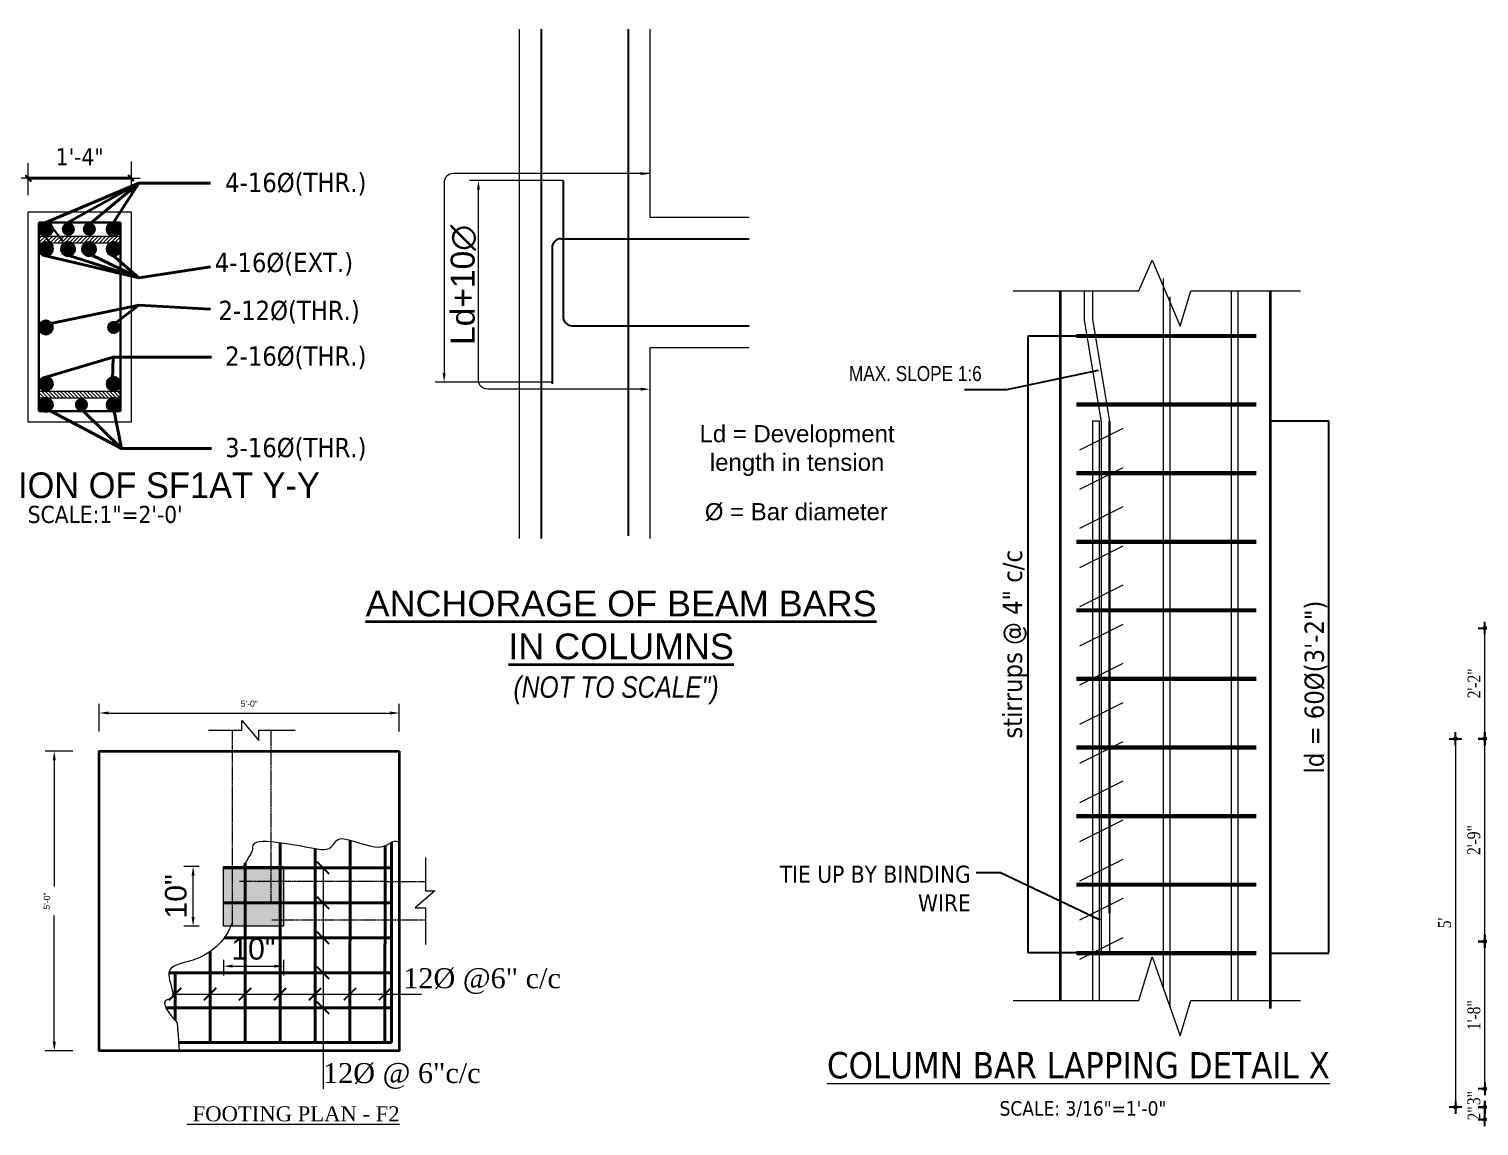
# Model space of a CAD drawing. Header units: inches. Extents: x 10143 to 33197, y -150 to 3760.
# Drawn here: x 11050 to 11727, y 319 to 831 of the extents above; entities that cross this region are included whole.
import ezdxf

# ---------------------------------------------------------------- set-up
doc = ezdxf.new("R2010")
doc.units = ezdxf.units.IN
doc.header["$LTSCALE"] = 0.5
doc.header["$MEASUREMENT"] = 0
doc.header["$PDMODE"] = 66
doc.linetypes.add('HIDDEN', pattern=[0.375, 0.25, -0.125])
for name, color, linetype, lineweight in [('COLUMN', 8, 'Continuous', 50), ('DIM', 180, 'Continuous', 5), ('DIM_LINE', 165, 'Continuous', 15), ('Dimensions', 62, 'Continuous', 13), ('dimentions', 5, 'Continuous', 13), ('dimline', 3, 'Continuous', 15), ('dotted', 131, 'HIDDEN', 13), ('hatch', 9, 'Continuous', 0), ('REN', 242, 'Continuous', 30), ('REN-1', 212, 'Continuous', 30), ('ST-REINFOR', 201, 'Continuous', 40), ('STIRRUPS', 14, 'Continuous', 18), ('TEXT', 220, 'Continuous', 9), ('texts', 152, 'Continuous', 35), ('TRENCH', 1, 'Continuous', 35), ('wall', 20, 'Continuous', 40)]:
    doc.layers.add(name, color=color, linetype=linetype, lineweight=lineweight)
for name, color, linetype in [('DIMENSION', 5, 'Continuous'), ('OUTLINE', 116, 'Continuous'), ('REBARS', 5, 'Continuous')]:
    doc.layers.add(name, color=color, linetype=linetype)
doc.styles.add('1.8', font='times.ttf', dxfattribs={"width": 0.8, "height": 6})
doc.styles.add('arial', font='arial.ttf')
doc.styles.add('Capt 1', font='arial.ttf', dxfattribs={"height": 12})
doc.styles.add('Labels', font='arial.ttf', dxfattribs={"height": 8})
doc.styles.add('S-111', font='tahoma.ttf', dxfattribs={"height": 8})
doc.styles.get("Standard").update_dxf_attribs({"font": 'arial.ttf'})
doc.styles.add('TAHOMA', font='tahoma.ttf', dxfattribs={"height": 9})
doc.styles.add('technical', font='technic_.ttf', dxfattribs={"height": 6.5})
doc.styles.add('Text', font='GOTHIC.TTF', dxfattribs={"height": 6})
doc.styles.add('TIMES 48', font='times.ttf', dxfattribs={"height": 4})
doc.dimstyles.new('1.4', dxfattribs={"dimscale": 0, "dimtxt": 6, "dimasz": 0.5, "dimexe": 2, "dimexo": 9, "dimgap": 2, "dimtad": 1, "dimdec": 0, "dimlfac": 0.5, "dimzin": 3, "dimdsep": 46, "dimlunit": 4, "dimtxsty": '1.8', "dimblk": 'DIM', "dimcen": 3, "dimdle": 3, "dimse1": 1, "dimse2": 1, "dimclrd": 256, "dimclre": 256, "dimclrt": 7, "dimadec": 1, "dimazin": 2, "dimtfac": 1, "dimtdec": 0, "dimtix": 1, "dimtofl": 0, "dimtmove": 2, "dimatfit": 3, "dimldrblk": 'ARW', "dimfxl": 2, "dimfrac": 2, "dimtolj": 2, "dimtzin": 0, "dimarcsym": 0})
doc.dimstyles.new('ARROW', dxfattribs={"dimscale": 96, "dimtxt": 9, "dimasz": 0.125, "dimexe": 0.078125, "dimexo": 0.09375, "dimgap": 0.03125, "dimtad": 1, "dimdec": 0, "dimzin": 3, "dimdsep": 46, "dimlunit": 4, "dimtxsty": 'TAHOMA', "dimcen": 0.09375, "dimclrd": 256, "dimclre": 256, "dimclrt": 256, "dimadec": 0, "dimazin": 0, "dimtfac": 1, "dimtdec": 0, "dimtmove": 0, "dimatfit": 3, "dimfxl": 1, "dimfrac": 2, "dimtolj": 1, "dimtzin": 0, "dimarcsym": 0})
doc.dimstyles.new('Copy of Standard', dxfattribs={"dimtxt": 5, "dimasz": 3, "dimexe": 3, "dimexo": 9, "dimgap": 3, "dimtad": 1, "dimtoh": 1, "dimdec": 0, "dimzin": 0, "dimdsep": 46, "dimlunit": 4, "dimtxsty": 'Standard', "dimblk": 'ARCHTICK', "dimcen": 0.09, "dimdle": 3, "dimclrd": 256, "dimclre": 256, "dimclrt": 256, "dimadec": 0, "dimazin": 0, "dimtfac": 1, "dimtdec": 0, "dimtofl": 0, "dimtmove": 0, "dimatfit": 2, "dimldrblk": 'ARCHTICK', "dimfxl": 3, "dimfxlon": 1, "dimtolj": 1, "dimtzin": 0, "dimlwd": -1, "dimlwe": -1, "dimarcsym": 0})
doc.dimstyles.new('nir 48', dxfattribs={"dimscale": 0.5, "dimtxt": 7, "dimasz": 3, "dimexe": 3, "dimexo": 3, "dimgap": 2, "dimtad": 1, "dimdec": 0, "dimzin": 3, "dimlunit": 4, "dimtxsty": 'arial', "dimcen": 2.5, "dimdle": 3, "dimclrt": 3, "dimadec": 0, "dimazin": 0, "dimtfac": 1, "dimtdec": 0, "dimtmove": 2, "dimatfit": 3, "dimfxl": 1, "dimarcsym": 0})
doc.dimstyles.new("S-2'", dxfattribs={"dimscale": 96, "dimtxt": 9, "dimasz": 0.003, "dimexe": 0.09375, "dimexo": 0.09375, "dimgap": 0.0625, "dimtad": 1, "dimdec": 0, "dimlfac": 0.25, "dimzin": 3, "dimdsep": 46, "dimlunit": 3, "dimtxsty": 'S-111', "dimblk": 'S', "dimcen": 0.09375, "dimdle": 0.09375, "dimse1": 1, "dimse2": 1, "dimadec": 0, "dimazin": 1, "dimtfac": 1, "dimtdec": 0, "dimtix": 1, "dimtmove": 0, "dimatfit": 3, "dimldrblk": 'DOTSMALL', "dimfxl": 1, "dimtolj": 1, "dimtzin": 1, "dimarcsym": 0})
doc.dimstyles.get("Standard").update_dxf_attribs({"dimtxt": 0.18, "dimasz": 0.18, "dimexe": 0.18, "dimexo": 0.0625, "dimgap": 0.09, "dimtad": 0, "dimtih": 1, "dimtoh": 1, "dimdec": 4, "dimzin": 0, "dimdsep": 46, "dimtxsty": 'Standard', "dimcen": 0.09, "dimadec": 0, "dimazin": 0, "dimtfac": 1, "dimtdec": 4, "dimtofl": 0, "dimtmove": 0, "dimatfit": 3, "dimfxl": 1, "dimtolj": 1, "dimtzin": 0, "dimarcsym": 0})

# ---------------------------------------------------------------- blocks, each defined once
blk = doc.blocks.new('S')
at = {"layer": 'DIM'}
h = blk.add_hatch(color=256, dxfattribs=at)
edge = h.paths.add_edge_path()
edge.add_ellipse((-0.1, 0.1), major_axis=(4.68, -4.68), ratio=0.170738, start_angle=0, end_angle=360, ccw=False)
for p, q in [((0, 27.3), (0, -24.2)), ((-11.3, 0), (14.8, 0))]:
    blk.add_line(p, q, dxfattribs=at)
at = {"layer": 'DIM', "extrusion": (0, 0, -1)}
blk.add_ellipse((-0.1, 0.1), major_axis=(4.68, -4.68), ratio=0.170738, dxfattribs=at)
blk = doc.blocks.new('*D936')
at = {"layer": 'Defpoints', "color": 0, "transparency": 16777216}
for p in [(137119.31, -31575.62), (137071.31, -31591.32), (137119.31, -31591.32)]:
    blk.add_point(p, dxfattribs=at)
at = {"layer": 'DIMENSION', "color": 0, "lineweight": -2, "transparency": 16777216}
blk.add_line((137071.6, -31575.62), (137119.02, -31575.62), dxfattribs=at)
at = {"layer": 'DIMENSION', "color": 0, "lineweight": -2, "transparency": 16777216, "xscale": 0.288, "yscale": 0.288, "zscale": 0.288, "rotation": 180}
blk.add_blockref('S', (137071.31, -31575.62), dxfattribs=at)
at = {"layer": 'DIMENSION', "color": 0, "lineweight": -2, "transparency": 16777216, "xscale": 0.288, "yscale": 0.288, "zscale": 0.288}
blk.add_blockref('S', (137119.31, -31575.62), dxfattribs=at)
at = {"layer": 'DIMENSION', "color": 0, "transparency": 16777216, "insert": (137095.31, -31565.61), "char_height": 8, "attachment_point": 5, "style": 'S-111'}
blk.add_mtext('\\A1;1\'-4"', dxfattribs=at)
blk = doc.blocks.new('_DOTSMALL')
at = {"color": 0, "linetype": 'ByBlock', "const_width": 0.5}
blk.add_lwpolyline([(-0.0625, 0, 1), (0.0625, 0, 1)], format="xyb", close=True, dxfattribs=at)
blk = doc.blocks.new('*D935')
at = {"layer": 'Defpoints', "color": 0, "transparency": 16777216}
for p in [(137071.31, -31591.32), (137058.34, -31689.39), (137071.31, -31689.39)]:
    blk.add_point(p, dxfattribs=at)
at = {"layer": 'dimentions', "color": 0, "lineweight": -2, "transparency": 16777216}
blk.add_line((137058.34, -31591.61), (137058.34, -31689.1), dxfattribs=at)
at = {"layer": 'dimentions', "color": 0, "lineweight": -2, "transparency": 16777216, "xscale": 0.288, "yscale": 0.288, "zscale": 0.288}
for p, rotation in [((137058.34, -31591.32), 90), ((137058.34, -31689.39), 270)]:
    blk.add_blockref('S', p, dxfattribs=dict(at, rotation=rotation))
at = {"layer": 'dimentions', "color": 0, "transparency": 16777216, "insert": (137048.18, -31640.35), "char_height": 8, "attachment_point": 5, "rotation": 90, "style": 'S-111'}
blk.add_mtext("\\A1;1'-10''", dxfattribs=at)
blk = doc.blocks.new('JMJ')
at = {"layer": 'Defpoints', "color": 0, "linetype": 'ByBlock'}
blk.add_point((43468.64, -5503.19), dxfattribs=at)
at = {"layer": 'OUTLINE', "lineweight": 18, "ltscale": 0.1}
for p, q in [((43448.24, -5432.43), (43448.24, -5670.11)), ((43509.11, -5432.43), (43509.11, -5520.19)), ((43509.11, -5520.19), (43555.42, -5520.19)), ((43509.11, -5581.07), (43509.11, -5670.11)), ((43509.11, -5581.07), (43555.42, -5581.07))]:
    blk.add_line(p, q, dxfattribs=at)
at = {"layer": 'OUTLINE', "lineweight": 18}
for p, q in [((43468.64, -5503.19), (43424.96, -5503.19)), ((43463.51, -5597.21), (43408.94, -5597.21))]:
    blk.add_line(p, q, dxfattribs=at)
at = {"layer": 'OUTLINE', "color": 0, "lineweight": 18}
blk.add_lwpolyline([(43509.11, -5499.91), (43417.34, -5499.91, 0.414214), (43413.14, -5504.11), (43413.14, -5593.01)], format="xyb", dxfattribs=at)
at = {"layer": 'OUTLINE', "lineweight": 18}
blk.add_lwpolyline([(43504.91, -5600.48), (43433.36, -5600.48, -0.414214), (43429.16, -5596.28), (43429.16, -5507.39)], format="xyb", dxfattribs=at)
at = {"layer": 'OUTLINE', "color": 0}
for points in [[(43504.91, -5500.61), (43509.11, -5499.91), (43504.91, -5499.21)], [(43428.46, -5507.39), (43429.86, -5507.39), (43429.16, -5503.19)]]:
    blk.add_solid(points, dxfattribs=at)
at = {"layer": 'OUTLINE', "lineweight": 18}
for points in [[(43412.44, -5593.01), (43413.84, -5593.01), (43413.14, -5597.21)], [(43504.91, -5599.78), (43509.11, -5600.48), (43504.91, -5601.18)]]:
    blk.add_solid(points, dxfattribs=at)
at = {"layer": 'REBARS'}
for p, q in [((43458.37, -5432.43), (43458.37, -5670.11)), ((43498.98, -5432.43), (43498.98, -5668.85)), ((43468.64, -5503.19), (43468.64, -5566.73)), ((43463.51, -5534.52), (43463.51, -5598.07)), ((43467.71, -5530.32), (43555.42, -5530.32)), ((43472.84, -5570.93), (43555.42, -5570.93))]:
    blk.add_line(p, q, dxfattribs=at)
for centre, start, end in [((43467.71, -5534.52), 90, 180), ((43472.84, -5566.73), 180, 270)]:
    blk.add_arc(centre, 4.2, start, end, dxfattribs=at)
at = {"layer": 'texts', "color": 254, "ltscale": 0.1, "insert": (43422.16, -5551.83), "char_height": 11.2, "width": 160.5298, "attachment_point": 5, "rotation": 90, "style": 'Labels'}
blk.add_mtext('\\A1;Ld+10∅', dxfattribs=at)
at = {"layer": 'texts', "color": 254, "ltscale": 0.1, "char_height": 8, "width": 114.6641, "attachment_point": 5, "style": 'Labels'}
for s, insert in [('Ld = Development length in tension', (43577.84, -5629.14)), ('%%C = Bar diameter', (43577.52, -5657.8))]:
    blk.add_mtext(s, dxfattribs=dict(at, insert=insert))
at = {"layer": 'texts', "ltscale": 0.1, "insert": (43493.4, -5721), "char_height": 12, "width": 389.7901, "attachment_point": 5, "style": 'Capt 1'}
blk.add_mtext('{\\L ANCHORAGE OF BEAM BARS\\P IN COLUMNS \\P\\fArial Narrow|b0|i1|c0|p34;\\H0.8333x;\\l(NOT TO SCALE")}', dxfattribs=at)
blk = doc.blocks.new('DIM')
at = {"layer": 'DIMENSION'}
h = blk.add_hatch(color=256, dxfattribs=at)
h.paths.add_polyline_path([(0, 1.3), (0, 0), (1.3, 0, 0.414214)])
h.paths.add_polyline_path([(1.3, 0), (0, 0), (0, -1.3, 0.414214)])
h.paths.add_polyline_path([(0, 0), (-1.3, 0, 0.414214), (0, -1.3)])
h.paths.add_polyline_path([(0, 1.3, 0.414214), (-1.3, 0), (0, 0)])
for p, q in [((-6, 0), (6, 0)), ((0, 6), (0, -6))]:
    blk.add_line(p, q, dxfattribs=at)
blk.add_circle((0, 0), 1.28, dxfattribs=at)
blk = doc.blocks.new('*D841')
at = {"layer": 'Defpoints', "color": 0, "ltscale": 10, "transparency": 16777216}
for p in [(340381.68, 283737.08), (340402.1, 283737.08), (340402.1, 283731.35)]:
    blk.add_point(p, dxfattribs=at)
at = {"layer": 'DIMENSION', "lineweight": -2, "ltscale": 10, "transparency": 16777216}
for p, q in [((340381.68, 283737.58), (340381.68, 283738.08)), ((340381.68, 283730.85), (340381.68, 283730.35))]:
    blk.add_line(p, q, dxfattribs=at)
at = {"layer": 'DIMENSION', "lineweight": -2, "ltscale": 10, "transparency": 16777216, "xscale": 0.5, "yscale": 0.5, "zscale": 0.5}
for p, rotation in [((340381.68, 283737.08), 270), ((340381.68, 283731.35), 90)]:
    blk.add_blockref('DIM', p, dxfattribs=dict(at, rotation=rotation))
at = {"layer": 'DIMENSION', "color": 7, "ltscale": 10, "transparency": 16777216, "insert": (340376.68, 283734.21), "char_height": 6, "attachment_point": 5, "rotation": 90, "style": '1.8'}
blk.add_mtext('\\A2;2"', dxfattribs=at)
blk = doc.blocks.new('ARW')
at = {"layer": 'DIMENSION'}
blk.add_lwpolyline([(-0.5, 0, 0, 3, 0), (-5.5, 0, 0, 0, 0), (-0.5, 0, 0, 0, 0)], format="xyseb", dxfattribs=at)
blk = doc.blocks.new('*D842')
at = {"layer": 'Defpoints', "color": 0, "ltscale": 10, "transparency": 16777216}
for p in [(340381.67, 283745.68), (340402.09, 283745.68), (340402.09, 283737.08)]:
    blk.add_point(p, dxfattribs=at)
at = {"layer": 'DIMENSION', "lineweight": -2, "ltscale": 10, "transparency": 16777216}
for p, q in [((340381.67, 283746.18), (340381.67, 283746.68)), ((340381.67, 283736.58), (340381.67, 283736.08))]:
    blk.add_line(p, q, dxfattribs=at)
at = {"layer": 'DIMENSION', "lineweight": -2, "ltscale": 10, "transparency": 16777216, "xscale": 0.5, "yscale": 0.5, "zscale": 0.5}
for p, rotation in [((340381.67, 283745.68), 270), ((340381.67, 283737.08), 90)]:
    blk.add_blockref('DIM', p, dxfattribs=dict(at, rotation=rotation))
at = {"layer": 'DIMENSION', "color": 7, "ltscale": 10, "transparency": 16777216, "insert": (340376.62, 283741.38), "char_height": 6, "attachment_point": 5, "rotation": 90, "style": '1.8'}
blk.add_mtext('\\A2;3"', dxfattribs=at)
blk = doc.blocks.new('*D843')
at = {"layer": 'Defpoints', "color": 0, "ltscale": 10, "transparency": 16777216}
for p in [(340381.67, 283814.48), (340459.43, 283814.48), (340402.09, 283745.68)]:
    blk.add_point(p, dxfattribs=at)
at = {"layer": 'DIMENSION', "lineweight": -2, "ltscale": 10, "transparency": 16777216}
blk.add_line((340381.67, 283746.18), (340381.67, 283813.98), dxfattribs=at)
at = {"layer": 'DIMENSION', "lineweight": -2, "ltscale": 10, "transparency": 16777216, "xscale": 0.5, "yscale": 0.5, "zscale": 0.5}
for p, rotation in [((340381.67, 283814.48), 90), ((340381.67, 283745.68), 270)]:
    blk.add_blockref('DIM', p, dxfattribs=dict(at, rotation=rotation))
at = {"layer": 'DIMENSION', "color": 7, "ltscale": 10, "transparency": 16777216, "insert": (340376.62, 283780.08), "char_height": 6, "attachment_point": 5, "rotation": 90, "style": '1.8'}
blk.add_mtext('\\A2;1\'-8"', dxfattribs=at)
blk = doc.blocks.new('*D844')
at = {"layer": 'Defpoints', "color": 0, "ltscale": 10, "transparency": 16777216}
for p in [(340381.67, 283909.08), (340409.01, 283909.08), (340402.09, 283814.48)]:
    blk.add_point(p, dxfattribs=at)
at = {"layer": 'DIMENSION', "lineweight": -2, "ltscale": 10, "transparency": 16777216}
blk.add_line((340381.67, 283814.98), (340381.67, 283908.58), dxfattribs=at)
at = {"layer": 'DIMENSION', "lineweight": -2, "ltscale": 10, "transparency": 16777216, "xscale": 0.5, "yscale": 0.5, "zscale": 0.5}
for p, rotation in [((340381.67, 283909.08), 90), ((340381.67, 283814.48), 270)]:
    blk.add_blockref('DIM', p, dxfattribs=dict(at, rotation=rotation))
at = {"layer": 'DIMENSION', "color": 7, "ltscale": 10, "transparency": 16777216, "insert": (340376.61, 283861.78), "char_height": 6, "attachment_point": 5, "rotation": 90, "style": '1.8'}
blk.add_mtext('\\A2;2\'-9"', dxfattribs=at)
blk = doc.blocks.new('*D845')
at = {"layer": 'Defpoints', "color": 0, "ltscale": 10, "transparency": 16777216}
for p in [(340417.52, 283909.08), (340368.02, 283737.08), (340410.6, 283737.08)]:
    blk.add_point(p, dxfattribs=at)
at = {"layer": 'DIMENSION', "lineweight": -2, "ltscale": 10, "transparency": 16777216}
blk.add_line((340368.02, 283908.58), (340368.02, 283737.58), dxfattribs=at)
at = {"layer": 'DIMENSION', "lineweight": -2, "ltscale": 10, "transparency": 16777216, "xscale": 0.5, "yscale": 0.5, "zscale": 0.5}
for p, rotation in [((340368.02, 283909.08), 90), ((340368.02, 283737.08), 270)]:
    blk.add_blockref('DIM', p, dxfattribs=dict(at, rotation=rotation))
at = {"layer": 'DIMENSION', "color": 7, "ltscale": 10, "transparency": 16777216, "insert": (340362.97, 283823.08), "char_height": 6, "attachment_point": 5, "rotation": 90, "style": '1.8'}
blk.add_mtext("\\A2;5'", dxfattribs=at)
blk = doc.blocks.new('*D846')
at = {"layer": 'Defpoints', "color": 0, "ltscale": 10, "transparency": 16777216}
for p in [(340381.67, 283960.68), (340470.89, 283960.68), (340409.01, 283909.08)]:
    blk.add_point(p, dxfattribs=at)
at = {"layer": 'DIMENSION', "lineweight": -2, "ltscale": 10, "transparency": 16777216}
blk.add_line((340381.67, 283909.58), (340381.67, 283960.18), dxfattribs=at)
at = {"layer": 'DIMENSION', "lineweight": -2, "ltscale": 10, "transparency": 16777216, "xscale": 0.5, "yscale": 0.5, "zscale": 0.5}
for p, rotation in [((340381.67, 283960.68), 90), ((340381.67, 283909.08), 270)]:
    blk.add_blockref('DIM', p, dxfattribs=dict(at, rotation=rotation))
at = {"layer": 'DIMENSION', "color": 7, "ltscale": 10, "transparency": 16777216, "insert": (340376.67, 283934.88), "char_height": 6, "attachment_point": 5, "rotation": 90, "style": '1.8'}
blk.add_mtext('\\A2;2\'-2"', dxfattribs=at)
blk = doc.blocks.new('*D838')
at = {"layer": 'Defpoints', "color": 0, "lineweight": -3, "transparency": 16777216}
for p in [(81384.01, 74775.59), (81446, 74775.59), (81446, 74487.82)]:
    blk.add_point(p, dxfattribs=at)
at = {"layer": 'DIM', "color": 0, "lineweight": -2, "transparency": 16777216}
for p, q in [((81445.75, 74775.59), (81383.93, 74775.59)), ((81384.01, 74487.95), (81384.01, 74775.47)), ((81445.75, 74487.82), (81383.93, 74487.82))]:
    blk.add_line(p, q, dxfattribs=at)
at = {"layer": 'DIM', "color": 0, "lineweight": -3, "transparency": 16777216}
for points in [[(81383.99, 74775.47), (81384.03, 74775.47), (81384.01, 74775.59)], [(81383.99, 74487.95), (81384.03, 74487.95), (81384.01, 74487.82)]]:
    blk.add_solid(points, dxfattribs=at)
at = {"layer": 'DIM', "color": 7, "transparency": 16777216, "insert": (81378.03, 74631.71), "char_height": 9, "attachment_point": 5, "rotation": 90, "style": 'TAHOMA'}
blk.add_mtext('\\A1;stirrups @ 4" c/c', dxfattribs=at)
blk = doc.blocks.new('*D839')
at = {"layer": 'Defpoints', "color": 0, "lineweight": -3, "transparency": 16777216}
for p in [(81497.08, 74735.98), (81524.36, 74735.98), (81497.08, 74487.59)]:
    blk.add_point(p, dxfattribs=at)
at = {"layer": 'DIM', "color": 0, "lineweight": -2, "transparency": 16777216}
for p, q in [((81497.33, 74735.98), (81524.44, 74735.98)), ((81524.36, 74487.72), (81524.36, 74735.85)), ((81497.33, 74487.59), (81524.44, 74487.59))]:
    blk.add_line(p, q, dxfattribs=at)
at = {"layer": 'DIM', "color": 0, "lineweight": -3, "transparency": 16777216}
for points in [[(81524.34, 74735.85), (81524.38, 74735.85), (81524.36, 74735.98)], [(81524.34, 74487.72), (81524.38, 74487.72), (81524.36, 74487.59)]]:
    blk.add_solid(points, dxfattribs=at)
at = {"layer": 'DIM', "color": 7, "transparency": 16777216, "insert": (81518.38, 74611.78), "char_height": 9, "attachment_point": 5, "rotation": 90, "style": 'TAHOMA'}
blk.add_mtext('\\A1;ld = 60%%C(3\'-2")', dxfattribs=at)
blk = doc.blocks.new('_ArchTick')
at = {"color": 0, "linetype": 'ByBlock', "const_width": 0.15}
blk.add_lwpolyline([(-0.5, -0.5), (0.5, 0.5)], dxfattribs=at)
blk = doc.blocks.new('*D1323')
at = {"layer": 'Defpoints', "color": 0, "transparency": 16777216}
for p in [(84216.3, -112705.24), (84223.59, -112705.24), (84223.59, -112753.84)]:
    blk.add_point(p, dxfattribs=at)
at = {"layer": 'DIM_LINE', "color": 0, "lineweight": -2, "transparency": 16777216}
for p, q in [((84219.3, -112705.24), (84214.8, -112705.24)), ((84219.3, -112753.84), (84214.8, -112753.84))]:
    blk.add_line(p, q, dxfattribs=at)
at = {"layer": 'DIM_LINE', "color": 0, "linetype": 'ByBlock', "lineweight": -2, "transparency": 16777216}
for p, q in [((84216.3, -112706.74), (84216.3, -112727.21)), ((84216.3, -112752.34), (84216.3, -112731.87))]:
    blk.add_line(p, q, dxfattribs=at)
at = {"layer": 'DIM_LINE', "color": 0, "transparency": 16777216}
for points in [[(84216.05, -112706.74), (84216.55, -112706.74), (84216.3, -112705.24)], [(84216.05, -112752.34), (84216.55, -112752.34), (84216.3, -112753.84)]]:
    blk.add_solid(points, dxfattribs=at)
at = {"layer": 'DIM_LINE', "color": 3, "transparency": 16777216, "insert": (84215.08, -112729.54), "char_height": 1, "attachment_point": 5, "rotation": 90, "style": 'arial'}
blk.add_mtext('5\'-0"', dxfattribs=at)
blk = doc.blocks.new('*D1324')
at = {"layer": 'Defpoints', "color": 0, "transparency": 16777216}
for p in [(84272.19, -112699.08), (84223.59, -112705.24), (84272.19, -112705.24)]:
    blk.add_point(p, dxfattribs=at)
at = {"layer": 'DIM_LINE', "color": 0, "lineweight": -2, "transparency": 16777216}
for p, q in [((84223.59, -112702.08), (84223.59, -112697.58)), ((84272.19, -112702.08), (84272.19, -112697.58))]:
    blk.add_line(p, q, dxfattribs=at)
at = {"layer": 'DIM_LINE', "color": 0, "linetype": 'ByBlock', "lineweight": -2, "transparency": 16777216}
blk.add_line((84225.09, -112699.08), (84270.69, -112699.08), dxfattribs=at)
at = {"layer": 'DIM_LINE', "color": 0, "transparency": 16777216}
for points in [[(84225.09, -112698.83), (84225.09, -112699.33), (84223.59, -112699.08)], [(84270.69, -112698.83), (84270.69, -112699.33), (84272.19, -112699.08)]]:
    blk.add_solid(points, dxfattribs=at)
at = {"layer": 'DIM_LINE', "color": 18, "transparency": 16777216, "insert": (84247.89, -112697.57), "char_height": 1, "attachment_point": 5, "style": 'arial'}
blk.add_mtext('5\'-0"', dxfattribs=at)
blk = doc.blocks.new('*D1329')
at = {"layer": 'Defpoints', "color": 0, "transparency": 16777216}
for p in [(84238.79, -112723.93), (84243.7, -112723.93), (84243.7, -112733.64)]:
    blk.add_point(p, dxfattribs=at)
at = {"layer": 'DIM_LINE', "color": 0, "lineweight": -2, "transparency": 16777216}
for p, q in [((84239.79, -112723.93), (84237.29, -112723.93)), ((84238.79, -112732.14), (84238.79, -112725.43)), ((84239.79, -112733.64), (84237.29, -112733.64))]:
    blk.add_line(p, q, dxfattribs=at)
at = {"layer": 'DIM_LINE', "color": 0, "transparency": 16777216}
for points in [[(84238.54, -112725.43), (84239.04, -112725.43), (84238.79, -112723.93)], [(84238.54, -112732.14), (84239.04, -112732.14), (84238.79, -112733.64)]]:
    blk.add_solid(points, dxfattribs=at)
at = {"layer": 'DIM_LINE', "color": 3, "transparency": 16777216, "insert": (84236, -112728.79), "char_height": 3.5, "attachment_point": 5, "rotation": 90, "style": 'arial'}
blk.add_mtext('10"', dxfattribs=at)
blk = doc.blocks.new('*D1330')
at = {"layer": 'Defpoints', "color": 0, "transparency": 16777216}
for p in [(84243.7, -112733.64), (84253.43, -112733.64), (84253.43, -112740.09)]:
    blk.add_point(p, dxfattribs=at)
at = {"layer": 'DIM_LINE', "color": 0, "lineweight": -2, "transparency": 16777216}
for p, q in [((84243.7, -112739.09), (84243.7, -112741.59)), ((84253.43, -112739.09), (84253.43, -112741.59)), ((84245.2, -112740.09), (84251.93, -112740.09))]:
    blk.add_line(p, q, dxfattribs=at)
at = {"layer": 'DIM_LINE', "color": 0, "transparency": 16777216}
for points in [[(84245.2, -112739.84), (84245.2, -112740.34), (84243.7, -112740.09)], [(84251.93, -112739.84), (84251.93, -112740.34), (84253.43, -112740.09)]]:
    blk.add_solid(points, dxfattribs=at)
at = {"layer": 'DIM_LINE', "color": 3, "transparency": 16777216, "insert": (84248.56, -112737.31), "char_height": 3.5, "attachment_point": 5, "style": 'arial'}
blk.add_mtext('10"', dxfattribs=at)
blk = doc.blocks.new('JGKJFKFNF')
at = {"layer": 'OUTLINE'}
h = blk.add_hatch(color=256, dxfattribs=at)
h.dxf.hatch_style = 1
h.paths.add_polyline_path([(137076.45, -31599.4, 1), (137082.61, -31599.4, 1)])
h = blk.add_hatch(color=256, dxfattribs=at)
h.dxf.hatch_style = 1
h.paths.add_polyline_path([(137086.93, -31599.4, 1), (137093.09, -31599.4, 1)])
h = blk.add_hatch(color=256, dxfattribs=at)
h.dxf.hatch_style = 1
h.paths.add_polyline_path([(137096.74, -31599.4, 1), (137102.9, -31599.4, 1)])
h = blk.add_hatch(color=256, dxfattribs=at)
h.dxf.hatch_style = 1
h.paths.add_polyline_path([(137108.09, -31599.4, 1), (137114.25, -31599.4, 1)])
h = blk.add_hatch(color=256, dxfattribs=at)
h.dxf.hatch_style = 1
h.paths.add_polyline_path([(137076.45, -31608.69, 1), (137082.61, -31608.69, 1)])
h = blk.add_hatch(color=256, dxfattribs=at)
h.dxf.hatch_style = 1
h.paths.add_polyline_path([(137086.78, -31608.69, 1), (137092.94, -31608.69, 1)])
h = blk.add_hatch(color=256, dxfattribs=at)
h.dxf.hatch_style = 1
h.paths.add_polyline_path([(137096.59, -31608.69, 1), (137102.75, -31608.69, 1)])
h = blk.add_hatch(color=256, dxfattribs=at)
h.dxf.hatch_style = 1
h.paths.add_polyline_path([(137108.09, -31608.69, 1), (137114.25, -31608.69, 1)])
h = blk.add_hatch(color=256, dxfattribs=at)
h.dxf.hatch_style = 1
h.paths.add_polyline_path([(137076.45, -31645.26, 1), (137082.61, -31645.26, 1)])
h = blk.add_hatch(color=256, dxfattribs=at)
h.dxf.hatch_style = 1
h.paths.add_polyline_path([(137108.09, -31645.25, 1), (137114.25, -31645.25, 1)])
h = blk.add_hatch(color=256, dxfattribs=at)
h.dxf.hatch_style = 1
h.paths.add_polyline_path([(137076.45, -31671.56, 1), (137082.61, -31671.56, 1)])
h = blk.add_hatch(color=256, dxfattribs=at)
h.dxf.hatch_style = 1
h.paths.add_polyline_path([(137108.09, -31671.55, 1), (137114.25, -31671.55, 1)])
h = blk.add_hatch(color=256, dxfattribs=at)
h.dxf.hatch_style = 1
h.paths.add_polyline_path([(137076.45, -31681.39, 1), (137082.61, -31681.39, 1)])
h = blk.add_hatch(color=256, dxfattribs=at)
h.dxf.hatch_style = 1
h.paths.add_polyline_path([(137093.06, -31681.31, -1), (137099.22, -31681.31, -1)])
h = blk.add_hatch(color=256, dxfattribs=at)
h.dxf.hatch_style = 1
h.paths.add_polyline_path([(137108.09, -31681.38, 1), (137114.25, -31681.38, 1)])
at = {"layer": 'TEXT'}
h = blk.add_hatch(dxfattribs=at)
h.set_pattern_fill('ANSI31', color=0, scale=10)
h.set_pattern_definition([(45, (34674.0915, -27340.7171), (-0.883883476, 0.883883476), [])])
h.paths.add_polyline_path([(137114.31, -31605.73), (137114.31, -31602.65), (137076.31, -31602.65), (137076.31, -31605.73)])
h = blk.add_hatch(dxfattribs=at)
h.set_pattern_fill('ANSI31', color=0, scale=10)
h.set_pattern_definition([(315, (34674.0915, -35939.9904), (-0.883883476, -0.883883476), [])])
h.paths.add_polyline_path([(137114.31, -31674.98), (137114.31, -31678.05), (137076.31, -31678.05), (137076.31, -31674.98)])
at = {"layer": 'REN', "lineweight": 30, "ltscale": 0.75}
for p, q in [((137076.31, -31596.32), (137114.31, -31596.32)), ((137076.31, -31684.39), (137076.31, -31596.32)), ((137081.2, -31597.01), (137087.54, -31605.22)), ((137114.31, -31596.32), (137114.31, -31684.39)), ((137076.75, -31599.92), (137083, -31607.44)), ((137114.31, -31684.39), (137076.31, -31684.39))]:
    blk.add_line(p, q, dxfattribs=at)
at = {"layer": 'TEXT', "color": 0}
for p, q in [((137076.31, -31602.65), (137114.31, -31602.65)), ((137076.31, -31605.73), (137114.31, -31605.73)), ((137076.31, -31674.98), (137114.31, -31674.98)), ((137076.31, -31678.05), (137114.31, -31678.05))]:
    blk.add_line(p, q, dxfattribs=at)
at = {"layer": 'TEXT'}
blk.add_lwpolyline([(137071.31, -31591.32), (137119.31, -31591.32), (137119.31, -31689.39), (137071.31, -31689.39)], close=True, dxfattribs=at)
at = {"layer": 'wall', "lineweight": -2}
for centre in [(137079.53, -31599.4), (137111.17, -31599.4), (137079.53, -31608.69), (137089.86, -31608.69), (137099.67, -31608.69), (137111.17, -31608.69), (137079.53, -31645.25), (137079.53, -31671.55), (137111.17, -31671.55), (137079.53, -31681.38), (137111.17, -31681.38)]:
    blk.add_circle(centre, 3.08, dxfattribs=at)
at = {"layer": 'TEXT', "ltscale": 20, "style": 'TAHOMA'}
for s, p in [('4-16%%C(THR.)', (137163.18, -31582.11)), ('4-16%%C(EXT.)', (137158.35, -31619.44)), ('2-12%%C(THR.)', (137160.08, -31641.81)), ('2-16%%C(THR.)', (137163.18, -31663.12)), ('3-16%%C(THR.)', (137163.18, -31705.79))]:
    blk.add_text(s, height=9, dxfattribs=at).set_placement(p)
at = {"layer": 'TEXT'}
for s, height, style, p in [(' SECTION OF SF1AT Y-Y', 12, 'Text', (137019.28, -31724.9)), ('SCALE:1"=2\'-0\'', 8, 'S-111', (137071.08, -31736.49))]:
    blk.add_text(s, height=height, dxfattribs=dict(at, style=style)).set_placement(p)
at = {"layer": 'DIMENSION'}
dim = blk.add_aligned_dim(p1=(137071.31, -31591.32), p2=(137119.31, -31591.32), distance=15.7, text='1\'-4"', dimstyle="S-2'", dxfattribs=at)
dim.commit()
dim.dimension.update_dxf_attribs({"geometry": '*D936', "text_midpoint": (137095.31, -31565.61)})
at = {"layer": 'dimentions'}
dim = blk.add_linear_dim(base=(137058.34, -31689.39), p1=(137071.31, -31591.32), p2=(137071.31, -31689.39), angle=90, text="1'-10''", dimstyle="S-2'", dxfattribs=at)
dim.commit()
dim.dimension.update_dxf_attribs({"geometry": '*D935', "text_midpoint": (137048.18, -31640.35)})
at = {"layer": 'DIM'}
for points in [[(137079.53, -31596.32), (137122.88, -31577.89), (137156.32, -31577.89)], [(137089.75, -31596.32), (137122.88, -31577.89)], [(137100.88, -31596.32), (137122.88, -31577.89)], [(137111.17, -31596.32), (137122.88, -31577.89)], [(137079.53, -31611.77), (137122.88, -31622.1), (137156.32, -31616.9)], [(137089.85, -31611.48), (137122.88, -31622.1)], [(137100.99, -31611.48), (137122.88, -31622.1)], [(137111.17, -31611.77), (137122.88, -31622.1)], [(137079.53, -31643.94), (137122.88, -31634.91), (137156.32, -31636.69)], [(137111.17, -31643.94), (137122.88, -31634.91)], [(137079.53, -31668.47), (137111.02, -31659.06), (137156.85, -31659.06)], [(137110.65, -31669.51), (137111.02, -31659.06)], [(137079.58, -31683.08), (137114.9, -31701.73), (137156.85, -31701.73)], [(137097.1, -31684.39), (137114.9, -31701.73)], [(137111.14, -31682.81), (137114.9, -31701.73)]]:
    blk.add_leader(points, dimstyle='Standard', override={"dimasz": 2, "dimgap": 2}, dxfattribs=at)
blk = doc.blocks.new('dfg')
at = {"layer": 'DIMENSION', "ltscale": 10}
dim = blk.add_linear_dim(base=(340381.67, 283960.68), p1=(340409.01, 283909.08), p2=(340470.89, 283960.68), angle=90, dimstyle='1.4', override={"dimscale": 1}, dxfattribs=at)
dim.commit()
dim.dimension.update_dxf_attribs({"geometry": '*D846', "text_midpoint": (340376.67, 283934.88)})
for base, p1, p2, text, picture, middle in [((340368.02, 283737.08), (340417.52, 283909.08), (340410.6, 283737.08), "5'", '*D845', (340362.97, 283823.08)), ((340381.67, 283909.08), (340402.09, 283814.48), (340409.01, 283909.08), '2\'-9"', '*D844', (340376.61, 283861.78)), ((340381.67, 283814.48), (340402.09, 283745.68), (340459.43, 283814.48), '1\'-8"', '*D843', (340376.62, 283780.08)), ((340381.67, 283745.68), (340402.09, 283737.08), (340402.09, 283745.68), '3"', '*D842', (340376.62, 283741.38)), ((340381.68, 283737.08), (340402.1, 283731.35), (340402.1, 283737.08), '2"', '*D841', (340376.68, 283734.21))]:
    dim = blk.add_linear_dim(base=base, p1=p1, p2=p2, angle=90, text=text, dimstyle='1.4', override={"dimscale": 1}, dxfattribs=at)
    dim.commit()
    dim.dimension.update_dxf_attribs({"geometry": picture, "text_midpoint": middle})
blk = doc.blocks.new('TUYTFH')
at = {"layer": 'DIM'}
for p, q in [((81428.33, 74732.42), (81408.09, 74722.31)), ((81428.33, 74714.15), (81408.09, 74704.03)), ((81428.33, 74695.87), (81408.09, 74685.76)), ((81428.33, 74677.59), (81408.09, 74667.48)), ((81428.33, 74659.32), (81408.09, 74649.2)), ((81428.33, 74641.04), (81408.09, 74630.93)), ((81428.33, 74622.77), (81408.09, 74612.65)), ((81428.33, 74604.49), (81408.09, 74594.38)), ((81428.33, 74586.21), (81408.09, 74576.1)), ((81428.33, 74567.94), (81408.09, 74557.82)), ((81428.33, 74549.66), (81408.09, 74539.55)), ((81428.33, 74531.38), (81408.09, 74521.27)), ((81428.33, 74513.11), (81408.09, 74503)), ((81428.33, 74494.83), (81408.09, 74484.72)), ((81414.08, 74465.52), (81417.15, 74465.52))]:
    blk.add_line(p, q, dxfattribs=at)
at = {"layer": 'hatch'}
for p, q in [((81447.05, 74802.49), (81447.05, 74471.4)), ((81450.12, 74793.9), (81450.12, 74462.81)), ((81414.08, 74735.98), (81417.15, 74735.98))]:
    blk.add_line(p, q, dxfattribs=at)
for points in [[(81377.03, 74796.62), (81435.73, 74796.62), (81441.88, 74810.92), (81455.04, 74780.13), (81460.02, 74796.62), (81511.2, 74796.62)], [(81410.17, 74796.62), (81410.17, 74783), (81418.08, 74735.5), (81418.08, 74487.82)], [(81414.08, 74796.62), (81414.08, 74783.32), (81422, 74735.82), (81422, 74487.82)], [(81479.01, 74465.52), (81479.01, 74796.62)], [(81482.08, 74465.52), (81482.08, 74796.62)], [(81414.08, 74735.98), (81414.08, 74465.52)], [(81417.15, 74735.98), (81417.15, 74465.52)], [(81418.08, 74735.98), (81418.08, 74487.59)], [(81377.03, 74465.52), (81435.73, 74465.52), (81441.88, 74485.86), (81455.04, 74449.04), (81460.02, 74465.52), (81511.2, 74465.52)]]:
    blk.add_lwpolyline(points, dxfattribs=at)
at = {"layer": 'REN-1', "ltscale": 0.75}
blk.add_line((81422, 74735.82), (81422, 74506.31), dxfattribs=at)
at = {"layer": 'STIRRUPS', "const_width": 2}
for points in [[(81490.58, 74775.59), (81406.58, 74775.59)], [(81490.58, 74743.59), (81406.58, 74743.59)], [(81490.58, 74711.59), (81406.58, 74711.59)], [(81490.58, 74679.59), (81406.58, 74679.59)], [(81490.58, 74647.59), (81406.58, 74647.59)], [(81490.58, 74615.59), (81406.58, 74615.59)], [(81490.58, 74583.59), (81406.58, 74583.59)], [(81490.58, 74551.59), (81406.58, 74551.59)], [(81490.58, 74519.59), (81406.58, 74519.59)], [(81490.58, 74487.59), (81406.58, 74487.59)]]:
    blk.add_lwpolyline(points, dxfattribs=at)
at = {"layer": 'TRENCH'}
for p, q in [((81399.08, 74796.62), (81399.08, 74465.52)), ((81497.08, 74796.62), (81497.08, 74461.73))]:
    blk.add_line(p, q, dxfattribs=at)
at = {"layer": 'TEXT'}
for s, height, style, p in [('MAX. SLOPE 1:6', 7, 'technical', (81300.47, 74754.58)), ('%%UCOLUMN BAR LAPPING DETAIL X', 12.2639, 'TAHOMA', (81290.2, 74429.21))]:
    blk.add_text(s, height=height, dxfattribs=dict(at, style=style)).set_placement(p)
at = {"layer": 'TEXT', "ltscale": 0.5, "style": 'TAHOMA'}
blk.add_text('SCALE: 3/16"=1\'-0"', height=6.75, dxfattribs=at).set_placement((81370.74, 74411.82))
at = {"layer": 'TEXT', "insert": (81357.29, 74528.46), "char_height": 8, "width": 95.9123, "attachment_point": 3, "style": 'TAHOMA'}
blk.add_mtext('TIE UP BY BINDING WIRE', dxfattribs=at)
at = {"layer": 'DIM'}
for base, p1, p2, text, picture, middle in [((81384.01, 74775.59), (81446, 74487.82), (81446, 74775.59), 'stirrups @ 4" c/c', '*D838', (81378.03, 74631.71)), ((81524.36, 74735.98), (81497.08, 74487.59), (81497.08, 74735.98), 'ld = 60%%C(3\'-2")', '*D839', (81518.38, 74611.78))]:
    dim = blk.add_linear_dim(base=base, p1=p1, p2=p2, angle=90, text=text, dimstyle='ARROW', override={"dimscale": 1}, dxfattribs=at)
    dim.commit()
    dim.dimension.update_dxf_attribs({"geometry": picture, "text_midpoint": middle})
for points in [[(81416.8, 74759.57), (81373.95, 74750.44), (81354.33, 74750.44)], [(81417.72, 74503), (81371.1, 74525.12), (81359.84, 74525.12)]]:
    blk.add_leader(points, dimstyle='ARROW', override={"dimscale": 1, "dimgap": 0.03125, "dimtad": 0}, dxfattribs=at)
blk = doc.blocks.new('DFHRH')
at = {"layer": 'COLUMN'}
blk.add_hatch(color=256, dxfattribs=at).paths.add_polyline_path([(84243.71, -112723.92), (84243.71, -112733.64), (84253.43, -112733.64), (84253.43, -112723.92)])
at = {"layer": 'DIM_LINE'}
blk.add_lwpolyline([(84243.7, -112733.64), (84243.7, -112723.93), (84253.43, -112723.93), (84253.43, -112733.64), (84243.7, -112733.64)], dxfattribs=at)
for points, knots in [([(84272.19, -112720.07), (84270.93, -112719.45), (84269.89, -112722.25), (84262.24, -112718.41), (84261.25, -112721.26), (84258.9, -112721.43), (84247.39, -112718.66), (84248.58, -112721.35), (84246.88, -112723.93)], [37.108323, 37.108323, 37.108323, 37.108323, 43.242576, 49.95234, 54.997892, 60.978869, 73.418852, 74.956326, 74.956326, 74.956326, 74.956326]), ([(84245.1, -112733.05), (84244.98, -112733.4), (84243.78, -112736.38), (84239.56, -112739.55), (84233.68, -112739.93), (84236.37, -112745.56), (84232.55, -112745.28), (84236.21, -112749.25), (84236.21, -112749.25), (84236.54, -112753.74)], [32.721337, 32.721337, 32.721337, 32.721337, 33.919159, 43.242576, 49.95234, 54.997892, 60.978869, 73.418852, 75.377123, 75.377123, 75.377123, 75.377123])]:
    blk.add_open_spline(points, degree=3, knots=knots, dxfattribs=at)
at = {"layer": 'dotted'}
for p, q in [((84245.15, -112733.64), (84245.15, -112701.86)), ((84251.4, -112701.86), (84251.4, -112729.73)), ((84246.33, -112726.32), (84276.42, -112726.36)), ((84251.53, -112732.57), (84276.42, -112732.61))]:
    blk.add_line(p, q, dxfattribs=at)
at = {"layer": 'hatch', "linetype": 'Continuous'}
for points in [[(84241.29, -112701.86), (84246.67, -112701.86), (84246.66, -112700.32), (84249.44, -112703.52), (84249.44, -112701.86), (84255.34, -112701.86)], [(84276.42, -112722.51), (84276.42, -112727.88), (84277.95, -112727.88), (84274.76, -112730.65), (84276.42, -112730.66), (84276.42, -112736.56)]]:
    blk.add_lwpolyline(points, dxfattribs=at)
at = {"layer": 'ST-REINFOR'}
for p, q in [((84252.87, -112752.41), (84252.88, -112720.18)), ((84264.21, -112752.41), (84264.22, -112719.7)), ((84269.88, -112752.41), (84269.89, -112720.61)), ((84270.93, -112752.45), (84270.93, -112720.07)), ((84258.54, -112752.41), (84258.55, -112721.09)), ((84243.7, -112724.16), (84270.93, -112724.16)), ((84247.2, -112752.41), (84247.21, -112723.43)), ((84243.7, -112729.83), (84270.93, -112729.83)), ((84243.83, -112735.5), (84270.93, -112735.5)), ((84241.53, -112752.41), (84241.53, -112737.74)), ((84234.86, -112741.17), (84270.93, -112741.17)), ((84235.86, -112748.86), (84235.86, -112741.17)), ((84234.38, -112746.84), (84270.93, -112746.84)), ((84236.41, -112752.45), (84270.93, -112752.45))]:
    blk.add_line(p, q, dxfattribs=at)
at = {"layer": 'TRENCH'}
blk.add_lwpolyline([(84272.19, -112705.24), (84272.19, -112753.84), (84223.59, -112753.84), (84223.59, -112705.24), (84272.19, -112705.24)], dxfattribs=at)
at = {"layer": 'TEXT', "style": 'TIMES 48'}
blk.add_text('%%U FOOTING PLAN - F2', height=2.43, dxfattribs=at).set_placement((84237.79, -112765.23))
at = {"layer": 'TEXT', "char_height": 3.24, "attachment_point": 7, "style": 'TIMES 48'}
for s, insert in [('12Ø @6" c/c', (84272.84, -112744.61)), ('12Ø @ 6"c/c ', (84259.84, -112759.98))]:
    blk.add_mtext(s, dxfattribs=dict(at, insert=insert))
at = {"layer": 'DIM_LINE'}
dim = blk.add_linear_dim(base=(84272.19, -112699.08), p1=(84223.59, -112705.24), p2=(84272.19, -112705.24), angle=180, text='5\'-0"', dimstyle='nir 48', override={"dimtxt": 2, "dimclrt": 18, "dimfxl": 6, "dimfxlon": 1, "dimarcsym": 1}, dxfattribs=at)
dim.commit()
dim.dimension.update_dxf_attribs({"geometry": '*D1324', "text_midpoint": (84247.89, -112697.57)})
dim = blk.add_linear_dim(base=(84216.3, -112705.24), p1=(84223.59, -112753.84), p2=(84223.59, -112705.24), angle=90, text='5\'-0"', dimstyle='nir 48', override={"dimtxt": 2, "dimfxl": 6, "dimfxlon": 1, "dimarcsym": 1}, dxfattribs=at)
dim.commit()
dim.dimension.update_dxf_attribs({"geometry": '*D1323', "text_midpoint": (84215.08, -112729.54), "dimtype": 160})
dim = blk.add_linear_dim(base=(84238.79, -112723.93), p1=(84243.7, -112733.64), p2=(84243.7, -112723.93), angle=90, dimstyle='nir 48', override={"dimfxl": 2, "dimfxlon": 1}, dxfattribs=at)
dim.commit()
dim.dimension.update_dxf_attribs({"geometry": '*D1329', "text_midpoint": (84236, -112728.79)})
dim = blk.add_linear_dim(base=(84253.43, -112740.09), p1=(84243.7, -112733.64), p2=(84253.43, -112733.64), dimstyle='nir 48', override={"dimfxl": 2, "dimfxlon": 1}, dxfattribs=at)
dim.commit()
dim.dimension.update_dxf_attribs({"geometry": '*D1330', "text_midpoint": (84248.56, -112737.31)})
at = {"layer": 'hatch', "linetype": 'Continuous'}
for points in [[(84259.85, -112724.16), (84259.85, -112731.04)], [(84259.85, -112729.83), (84259.85, -112735.66)], [(84259.85, -112735.5), (84259.85, -112742.77)], [(84259.85, -112741.18), (84259.84, -112752.29)], [(84235.86, -112744.61), (84275.79, -112744.61)], [(84241.53, -112744.61), (84275.79, -112744.61)], [(84247.2, -112744.61), (84275.79, -112744.61)], [(84252.87, -112744.61), (84275.79, -112744.61)], [(84258.54, -112744.61), (84275.79, -112744.61)], [(84259.85, -112746.84), (84259.84, -112759.98)], [(84264.21, -112744.61), (84275.79, -112744.61)], [(84269.88, -112744.61), (84275.79, -112744.61)]]:
    blk.add_leader(points, dimstyle='Copy of Standard', override={"dimasz": 2, "dimtad": 0}, dxfattribs=at)

msp = doc.modelspace()

# ---------------------------------------------------------------- block references
at = {"color": 0, "lineweight": -3}
msp.add_blockref('TUYTFH', (-69867.45, -74087.7), dxfattribs=at)
at = {"layer": 'Dimensions'}
msp.add_blockref('JMJ', (-32169.04, 6263.58), dxfattribs=at)
at = {"layer": 'dimline', "linetype": 'Continuous'}
msp.add_blockref('dfg', (-328652, -283409.08), dxfattribs=at)
at = {"layer": 'wall'}
msp.add_blockref('JGKJFKFNF', (-126021.27, 32337.15), dxfattribs=at)

# ---------------------------------------------------------------- next in the draw order: block references
at = {"layer": 'DIM_LINE', "xscale": 2.880000000027849, "yscale": 2.880000000027849, "zscale": 2.88}
msp.add_blockref('DFHRH', (-231480.74, 325085.33), dxfattribs=at)

doc.saveas('drawing.dxf')
